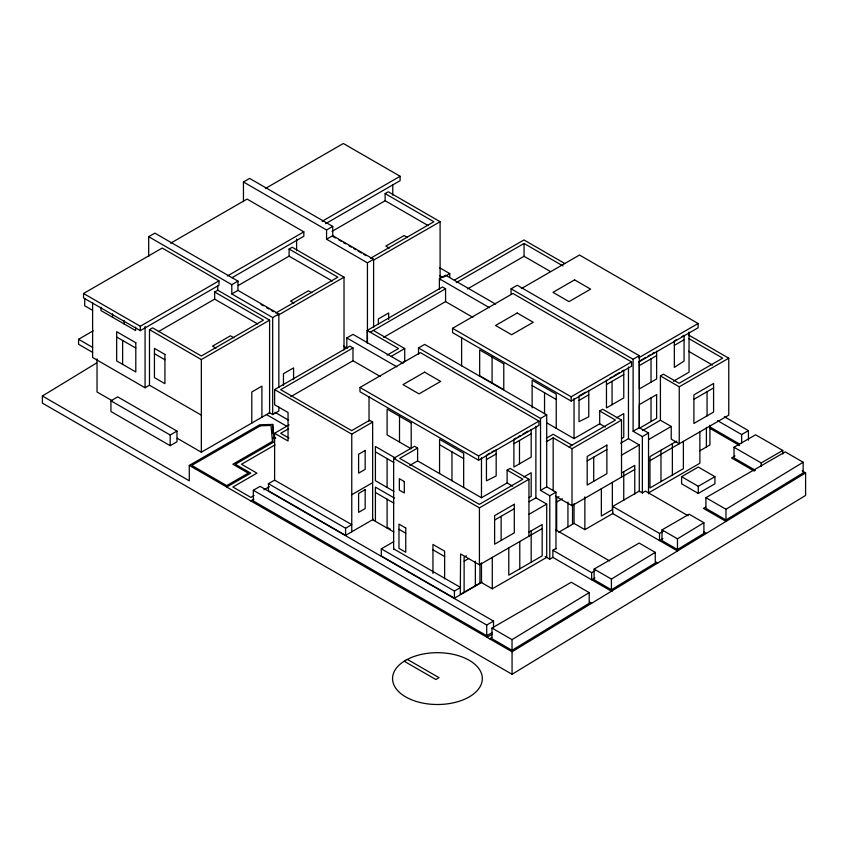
<?xml version="1.0" encoding="UTF-8"?>
<svg xmlns="http://www.w3.org/2000/svg" width="848" height="848" viewBox="0 0 848 848"><rect width="100%" height="100%" fill="white"/><g stroke="black" fill="none" stroke-linecap="round" stroke-linejoin="round"><path stroke-width="1.27" d="M802.208 470.958L805.6 472.919L805.6 495.433L512.065 674.287L42.4 403.129L42.4 396.005L96.587 362.986M512.033 650.321L512.033 639.636L589.212 592.614L571.276 582.258L491.967 628.05L491.967 638.735L512.033 650.321L589.212 603.299L589.212 592.614M611.419 589.763L611.419 579.078L655.26 552.366L639.159 543.07L594.109 569.082L594.109 579.767L611.419 589.763L655.26 563.051L655.26 552.366M677.478 549.515L677.478 538.819L703.904 522.728L689.148 514.206L661.991 529.883L661.991 540.568L677.478 549.515L703.904 533.413L703.904 522.728M725.983 519.962L725.983 509.266L803.162 462.245L785.237 451.889L705.918 497.681L705.918 508.376L725.983 519.962L803.162 472.93L803.162 462.245M512.065 674.287L512.065 651.773L805.6 472.919M148.686 256.382L148.686 236.698L154.855 233.136L237.97 281.123L237.97 290.387L278.854 313.983L278.854 387.409M243.45 201.665L243.45 181.981L249.619 178.419L332.734 226.405L332.734 235.67L373.608 259.276L373.608 327.455M83.528 293.493L162.201 248.061L218.985 280.847L218.985 285.235L140.302 330.656L83.528 297.881L83.528 293.493L140.302 326.268L218.985 280.847M170.66 243.185L247.065 199.079L303.838 231.854L303.838 236.242L232.002 277.72M265.435 188.468L343.334 143.492L400.118 176.267L400.118 180.656L325.643 223.649M93.248 330.815L78.578 339.285L78.578 344.277L92.686 352.418M227.434 275.971L303.838 231.854M322.208 221.254L400.118 176.267M201.336 415.149L149.492 385.215L149.492 329.628L152.576 327.847L201.336 356.001L263.421 320.152L214.661 291.998L214.661 299.132L158.226 331.716M214.661 291.998L217.756 290.217L269.59 320.152L269.59 412.796L201.336 452.207L177.264 438.31M238.299 285.479L289.094 256.16L289.094 249.026L292.178 247.245L344.023 277.179L344.023 349.97M332.003 231.387L385.119 200.722L385.119 193.598L388.257 191.775L440.101 221.71L440.101 279.946M148.686 236.698L231.801 284.684L237.97 281.123M243.45 181.981L326.565 229.967L332.734 226.405M231.801 284.684L231.801 293.949L237.97 290.387M326.565 229.967L326.565 239.231L332.734 235.67M110.929 400.807L117.724 396.885L176.967 431.091L176.967 441.787L170.183 445.698L110.929 411.492L110.929 400.807L170.183 435.013L176.967 431.091M92.612 302.556L92.612 357.485L145.072 387.769L149.492 385.215M275.77 313.029L337.854 277.179L289.094 249.026M370.587 258.28L433.869 221.741L385.119 193.598M231.801 293.949L272.674 317.544L278.854 313.983M326.565 239.231L367.438 262.838L373.608 259.276M149.492 329.628L201.336 359.563L269.59 320.152M278.038 315.276L344.023 277.179M373.947 259.901L440.101 221.71M439.391 289.327L439.391 278.791L445.571 275.229L495.635 304.135M444.098 276.861L449.758 273.597L449.758 277.158M346.821 348.475L346.821 337.939L352.991 334.377L403.054 363.283M367.184 343.08L367.184 330.455L442.486 286.984L445.571 288.765L445.571 301.602L383.678 337.334M454.358 280.137L523.947 239.952L564.789 263.537M370.269 332.236L445.571 288.765M456.256 282.596L524.053 243.461L562.977 265.933M274.614 480.657L274.614 433.264L288.044 441.013L288.044 412.51L274.614 404.75L274.614 389.603L349.906 346.132L352.991 347.924L352.991 360.75L290.853 396.62M352.991 347.924L280.677 389.667L351.655 430.646L369.548 420.311L372.643 422.092L372.643 519.729L393.864 531.982M467.555 288.903L524.053 256.287L550.384 271.487M269.272 412.605L272.674 414.577L278.854 411.015L278.854 407.082M42.4 396.005L189.284 480.805L189.284 465.414L259.647 424.795L272.717 424.424L274.211 441.797L235.331 464.238L250.754 473.152L226.723 487.028M387.059 355.164L398.518 348.549L367.184 330.455M391.204 356.361L404.708 348.56L404.708 361.386L401.337 363.336M511.079 294.055L511.079 288.829L517.248 285.257L639.275 355.715L639.275 427.689L648.529 433.031L648.529 493.812M418.509 354.506L418.509 347.977L424.678 344.405L546.706 414.863L546.706 486.837L555.959 492.179L555.959 548.995M452.556 328.314L512.934 293.461L631.548 361.937L631.548 366.209L571.16 401.072L452.556 332.596L452.556 328.314L571.16 396.8L631.548 361.937M521.382 288.574L579.491 255.036L698.095 323.512L698.095 327.784L638.851 361.99M274.614 433.264L289.157 424.869M288.596 428.749L280.677 433.317L288.967 438.098M359.976 387.462L420.364 352.609L538.968 421.085L538.968 425.357L478.59 460.22L359.976 391.744L359.976 387.462L478.59 455.948L538.968 421.085M274.996 444.903L241.5 464.238L256.933 473.152L232.893 487.028L250.849 497.394L254.114 495.508M492.381 632.449L486.72 635.714L253.319 500.956L253.319 490.271L260.103 486.349L493.515 621.107L493.515 628.23M274.614 389.603L351.761 434.144L372.643 422.092M268.445 483.678L274.614 480.116L351.761 524.658L345.581 528.219L268.445 483.678L268.445 490.801L345.581 535.342L373.364 519.305M263.908 489.858L269.346 486.72M250.849 500.956L253.934 499.175M393.642 549.345L393.642 458.333L414.524 446.271L417.608 448.062L417.608 460.888L481.473 497.755L507.125 482.947L512.754 486.19M417.608 448.062L399.715 458.386L479.332 504.359L522.877 479.215L507.125 470.121L507.125 482.947M351.761 494.723L372.643 482.671M409.775 465.404L417.608 460.888M511.079 288.829L633.106 359.276L639.275 355.715M638.851 357.718L698.095 323.512M585.512 392.211L579.025 395.963L579.025 421.679L588.756 416.803L588.756 390.345M609.712 378.24L611.874 376.989M614.037 375.749L619.443 372.622M621.605 371.371L623.768 370.131L623.768 397.924L606.468 407.909L606.468 380.116M645.816 357.4L639.328 361.142L639.328 388.935L656.628 378.95L656.628 351.157M647.978 356.149L650.14 354.899M652.303 353.648L654.465 352.408M676.503 339.677L674.34 340.928L674.34 367.385L684.071 361.036L684.071 335.31L681.909 336.561M418.509 347.977L540.526 418.424L546.706 414.863M579.025 400.415L588.756 394.797M606.468 384.568L623.768 374.583M639.328 365.594L656.628 355.609M674.34 345.38L684.071 339.762M487.526 454.486L489.688 453.235M491.851 451.984L494.013 450.733M516.05 438.013L513.888 439.264L513.888 467.057L531.187 457.072L531.187 429.279M518.213 436.762L520.375 435.522M522.538 434.271L527.944 431.144M486.445 459.563L496.175 453.945M513.888 443.716L531.187 433.731M546.409 438.172L553.161 434.271L572.008 445.147M546.292 441.797L553.161 437.833L572.008 448.709L621.52 420.12L621.52 477.095M546.674 422.802L574.043 438.607L599.695 423.799L599.695 410.962L602.684 409.245L621.52 420.12M642.477 430.593L660.412 420.237L660.412 375.918L663.39 374.191L679.142 383.285L722.697 358.142L688.576 338.447M507.125 470.121L510.104 468.393L528.951 479.268L528.951 536.243M529.163 501.709L535.883 497.829L546.706 504.072L546.706 557.39L492.285 588.809L481.473 582.555L454.422 598.179L381.303 555.959L381.303 548.836L393.695 541.681M673.429 381.229L689.042 372.208L689.042 332.045M616.316 417.894L623.768 413.601L623.768 437.292L621.637 438.511M568.923 446.928L615.457 420.067L599.695 410.962M660.412 375.918L679.248 386.794L728.761 358.206L728.761 415.17L649.971 460.665M523.746 477.042L531.187 472.749L531.187 496.44L529.057 497.67M393.642 458.333L479.427 507.857L528.951 479.268M633.106 359.276L633.106 431.25L639.275 427.689M587.187 460.92L606.871 449.557M693.897 399.313L713.581 387.949M620.609 443.207L628.463 438.681L639.275 444.924L639.275 491.734M540.526 418.424L540.526 490.398L546.706 486.837M494.617 520.078L514.301 508.705M633.106 431.25L642.36 436.593L648.529 433.031M540.526 490.398L549.79 495.741L555.959 492.179M621.34 455.281L639.275 444.924M648.815 439.423L671.224 426.48L671.224 439.126L679.248 443.758L679.248 386.794M558.959 496.652L556.691 497.967L556.691 530.816M528.77 514.429L546.706 504.072M556.691 502.027L562.319 498.783M466.379 555.8L464.121 557.115L464.121 592.572M464.121 561.185L468.615 558.588M621.467 473.057L634.76 465.382L634.76 494.14M676.778 441.119L649.971 456.595L649.971 487.96L683.382 468.668L683.382 441.384M555.376 496.08L572.008 505.673L634.76 469.453M528.898 532.205L542.179 524.53L542.179 555.885L508.768 575.177L508.768 547.893M481.897 581.972L460.294 594.448L460.591 553.945L479.427 564.832L542.179 528.601M381.303 548.836L454.422 591.045L460.591 587.484L393.642 548.836M558.662 532.29L574.043 523.407L584.866 529.65L613.199 513.294M699.653 450.892L709.924 444.956L709.924 425.283M677.51 550.956L612.733 513.559L612.733 506.436L639.275 491.109L642.36 492.889L645.445 491.109L688.088 515.732M717.567 420.661L741.64 434.558L748.424 430.636L748.424 440.144M648.826 492.73L699.865 463.262L699.865 431.78M612.002 591.522L552.875 557.39L552.875 550.257L555.959 548.476M681.601 476.682L698.264 467.057L714.928 476.682L714.928 483.805L698.264 493.419L681.601 483.805L681.601 476.682L698.264 486.296L714.928 476.682M755.504 470.364L734.008 457.952L734.008 447.256L755.61 434.791L782.768 450.468L782.768 454.03M545.2 556.521L549.79 559.171L552.875 557.39M734.983 455.959L731.538 457.952L754.328 471.106M734.008 447.256L761.165 462.934L782.768 450.468M253.319 490.271L486.72 625.029L493.515 621.107M552.875 550.257L591.639 572.644L595.01 570.693M612.733 506.436L659.521 533.445L662.945 531.473M705.716 507.062L703.448 508.376L726.015 521.403M486.943 637.272L492.094 634.304M489.497 638.735L491.766 637.431M595.01 577.817L591.639 579.767L591.639 572.644M662.945 538.597L659.521 540.568L659.521 533.445M272.992 437.907L275.515 437.833M273.236 438.172L275.759 438.098M688.735 335.087L728.761 358.206M688.576 351.273L712.458 365.064M385.119 200.722L428.198 225.6M724.351 416.739L748.424 430.636M407.506 237.546L404.072 235.553L385.829 246.09L389.264 248.072M439.444 267.639L449.758 273.597M709.543 426.714L739.339 443.928M709.744 428.261L739.562 445.476M439.529 275.536L442.974 277.519M439.391 278.791L489.466 307.697M660.412 420.237L671.224 426.48M333.169 236.677L335.437 237.991M338.84 239.952L341.108 241.256M343.376 242.57L345.645 243.874M349.047 245.846L351.305 247.15M353.574 248.464L355.842 249.768M358.11 251.082L361.513 253.043M363.781 254.347L366.05 255.661M445.571 301.602L472.845 317.343M599.695 423.799L605.324 427.042M532.131 385.564L556.235 399.482M289.094 256.16L332.183 281.027M705.918 497.681L725.983 509.266M311.884 292.751L308.449 290.769L290.546 301.104L293.991 303.086M373.364 330.455L404.708 348.56M703.575 531.802L706.342 533.392M703.904 533.413L704.561 533.795M346.821 337.939L396.885 366.845M343.557 346.079L346.959 348.04M661.991 529.883L677.478 538.819M261.025 304.517L263.293 305.821M266.696 307.792L268.964 309.096M271.233 310.41L273.501 311.714M352.991 360.75L380.264 376.491M214.661 299.132L257.75 324M655.515 561.779L657.698 563.03M439.561 444.712L463.665 458.63M233.868 337.801L230.423 335.808L212.53 346.143L215.964 348.125M555.419 529.64L609.638 560.941M594.109 569.082L611.419 579.078M395.539 458.121L375.41 446.493L375.41 480.699L393.864 491.363M375.41 451.857L393.864 462.52M274.953 412.319L288.564 420.184M92.559 310.294L84.715 305.778L84.715 298.644M266.505 414.577L286.931 426.364M589.381 601.974L591.639 603.278M154.431 353.711L164.925 359.764M116.674 337.027L135.807 348.072M394.426 498.094L375.41 487.112L375.41 521.319M375.41 492.476L393.864 503.14M78.514 339.253L92.686 347.436M398.963 529.279L405.747 533.191M432.946 549.811L444.628 556.564M388.077 527.806L390.334 529.11M111.936 400.585L97.032 391.988L97.032 358.895M491.967 628.05L512.033 639.636M189.284 465.414L512.065 651.773M407.39 659.415L439.02 677.679L435.851 679.513L404.21 661.249M761.165 462.934L761.165 466.495M741.64 434.558L741.64 442.879M707.062 391.723L707.062 415.859M706.395 427.371L706.395 447.002M698.264 486.296L698.264 493.419M672.369 443.663L672.369 475.018M660.974 450.246L660.974 481.6M651.031 358.842L651.031 382.183M651.031 397.86L651.031 421.551M642.36 436.593L642.36 493.409M628.463 367.036L628.463 438.681M623.746 471.732L623.746 500.49M612.351 482.385L612.351 509.669L601.349 516.029L601.349 488.745M612.065 381.335L612.065 404.676M593.717 457.157L593.717 481.304M584.866 496.864L584.866 529.65M574.043 398.433L574.043 438.607M574.043 503.733L574.043 523.407M572.527 504.666L572.527 524.287M572.008 448.709L572.008 505.673M571.16 396.8L571.16 401.072M567.937 502.08L567.937 526.937M556.235 428.325L556.235 394.119L532.131 380.201L532.131 407.856M553.161 437.833L553.161 490.822M549.79 495.741L549.79 559.171M544.543 392.73L544.543 413.707M535.883 426.184L535.883 497.829M531.177 530.89L531.177 562.245M524.053 243.461L524.053 256.287M519.782 541.533L519.782 568.828M519.485 440.483L519.485 463.824M501.136 516.305L501.136 540.452M496.175 449.493L496.175 475.951L486.445 480.837L486.445 455.111M492.285 557.327L492.285 588.809M492.084 357.082L492.084 382.925M486.72 625.029L486.72 635.714M481.473 457.591L481.473 497.755M481.473 562.881L481.473 582.555M479.947 563.814L479.947 583.435M479.427 507.857L479.427 564.832M478.59 455.948L478.59 460.22M475.357 561.228L475.357 586.085M463.665 487.473L463.665 453.267L439.561 439.349L439.561 473.555M461.609 337.409L461.609 365.912M454.422 591.045L454.422 598.179M451.973 451.878L451.973 480.721M444.628 578.845L444.628 551.189L432.946 544.448L432.946 573.407M399.514 416.23L399.514 442.073M392.772 184.779L392.772 195.21M388.67 319.452L388.67 312.976L378.367 318.922L378.367 324.106M387.101 458.609L387.101 487.452M387.101 499.228L387.101 528.071M369.028 396.557L369.028 421.18M367.438 262.838L367.438 342.825M351.761 434.144L351.761 531.781M345.581 528.219L345.581 535.342M296.609 238.988L296.609 250.732M293.567 379.533L293.567 367.884L283.455 373.724L283.455 385.374M272.717 424.424L272.717 433.402M272.674 317.544L272.674 414.577M261.905 417.237L261.905 386.158L251.792 391.999L251.792 423.067M217.756 285.659L217.756 290.217M201.336 359.563L201.336 452.207M170.183 435.013L170.183 445.698M145.072 326.48L145.072 387.769M140.302 326.268L140.302 330.656M135.627 327.158L135.627 330.572L101.018 310.591L101.018 307.177M124.084 320.491L124.084 323.915M122.621 340.451L122.621 364.354M112.551 313.834L112.551 317.258M405.694 660.274L401.825 662.818A44.891 25.917 0 0 0 427.721 703.893A44.891 25.917 0 0 0 481.261 672.983A44.891 25.917 0 0 0 410.114 658.037L405.694 660.274M260.4 425.781L191.754 465.414L226.723 485.607L248.294 473.152L232.861 464.238L272.431 441.395L271.063 425.473L260.4 425.781M517.185 313.007L495.582 325.484L511.63 334.748L533.222 322.272L517.185 313.007M574.573 279.872L552.981 292.348L569.019 301.612L590.621 289.136L574.573 279.872M424.604 372.155L403.001 384.632L419.05 393.896L440.653 381.42L424.604 372.155M365.159 450.479L358.598 454.263L358.598 473.163L365.159 469.379L365.159 450.479M365.159 489.678L358.598 493.462L358.598 512.362L365.159 508.577L365.159 489.678M656.628 394.627L639.328 404.613L639.328 428.304L656.628 418.318L656.628 394.627M606.871 445.105L587.187 456.468L587.187 485.067L606.871 473.703L606.871 445.105M713.581 383.497L693.897 394.861L693.897 423.459L713.581 412.096L713.581 383.497M514.301 504.253L494.617 515.616L494.617 544.215L514.301 532.851L514.301 504.253M503.776 363.834L479.671 349.917L479.671 375.759L503.776 389.677L503.776 363.834M411.206 422.982L387.101 409.065L387.101 434.907L411.206 448.825L411.206 422.982M404.295 481.558L399.355 478.707L399.355 490.112L404.295 492.964L404.295 481.558M164.925 354.443L154.431 348.39L154.431 377.604L164.925 383.667L164.925 354.443M135.807 342.751L116.674 331.706L116.674 360.919L135.807 371.965L135.807 342.751M405.747 528.028L398.963 524.117L398.963 548.349L405.747 552.26L405.747 528.028"/></g></svg>
